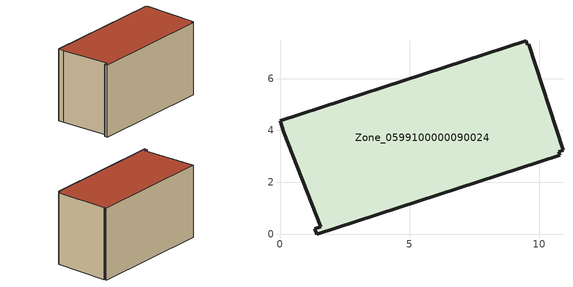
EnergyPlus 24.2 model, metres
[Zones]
Zone_0599100000090024
 floor ground (C_G): 1.35,0.21 1.57,0.28 0.15,3.93 0,4.38 9.51,7.45 9.55,7.32 9.6,7.33 10.92,3.23 10.76,3.18 10.8,3.04 1.42,0 z3.76
 wall outside (C_F): 0.15,3.93 1.57,0.28 1.35,0.21 1.42,0 10.8,3.04 10.76,3.18 10.92,3.23 9.6,7.33 9.55,7.32 9.51,7.45 0,4.38 0.15,3.93 z3.76:9.54
 roof outside (C_R): 1.57,0.28 1.35,0.21 1.42,0 10.8,3.04 10.76,3.18 10.92,3.23 9.6,7.33 9.55,7.32 9.51,7.45 0,4.38 0.15,3.93 z9.54
[BUILDING]
Pand.0599100000090024: North Axis=0; Terrain=City; Loads Convergence Tolerance Value=0.04; Temperature Convergence Tolerance Value=0.4; Solar Distribution=FullExterior; Maximum Number of Warmup Days=25; Minimum Number of Warmup Days=1
[Site:Location]
Rotterdam.The.Hague.AP_ZH_NLD Design_Conditions: Latitude=51.96; Longitude=4.45; Time Zone=1; Elevation=-4.5
[SITE:GROUNDTEMPERATURE:BUILDINGSURFACE]
18, 18, 18, 18, 18, 18, 18, 18, 18, 18, 18, 18
[MATERIAL] Thermal Absorptance=0.9; Solar Absorptance=0.7; Visible Absorptance=0.7
Name | Roughness | Thickness | Conductivity | Density | Specific Heat
G.TI.1946-1964 | MediumSmooth | 0.15 | 1 | 540 | 1210
F.TI.1946-1964 | Rough | 0.3 | 0.857143 | 1920 | 840
R.TI.1946-1964 | MediumRough | 0.2 | 0.277778 | 1500 | 1000
[CONSTRUCTION]
C_G: G.TI.1946-1964
C_F: F.TI.1946-1964
C_R: R.TI.1946-1964
[ZONE]
Zone_0599100000090024: Type=1; Multiplier=1; Ceiling Height=Autocalculate; Volume=Autocalculate; Floor Area=autocalculate; Part of Total Floor Area=Yes
[ZONEINFILTRATION:DESIGNFLOWRATE]
Infil_Zone_0599100000090024: Zone or ZoneList or Space or SpaceList=Zone_0599100000090024; Schedule=AlwaysOn; Design Flow Rate Calculation Method=Flow/Area; Flow Rate per Floor Area=0.003; Constant Term Coefficient=1; Temperature Term Coefficient=0; Velocity Term Coefficient=0; Velocity Squared Term Coefficient=0
[HVACTEMPLATE:ZONE:IDEALLOADSAIRSYSTEM]
Zone_0599100000090024: Maximum Heating Supply Air Temperature=50; Minimum Cooling Supply Air Temperature=13; Maximum Heating Supply Air Humidity Ratio=0.0156; Minimum Cooling Supply Air Humidity Ratio=0.0077; Heating Limit=NoLimit; Cooling Limit=NoLimit; Dehumidification Control Type=ConstantSensibleHeatRatio; Cooling Sensible Heat Ratio=0.7; Dehumidification Setpoint=60; Humidification Control Type=None; Humidification Setpoint=30; Outdoor Air Method=None; Outdoor Air Flow Rate per Person=0.00944; Outdoor Air Flow Rate per Zone Floor Area=0; Outdoor Air Flow Rate per Zone=0; Demand Controlled Ventilation Type=None; Outdoor Air Economizer Type=NoEconomizer; Heat Recovery Type=None; Sensible Heat Recovery Effectiveness=0.7; Latent Heat Recovery Effectiveness=0.65
[ZONECONTROL:THERMOSTAT]
ThermostatControl_Zone_0599100000090024: Zone or ZoneList=Zone_0599100000090024; Control Type Schedule=DualSetpointControlType; Control 1=Thermostat_Zone_0599100000090024; Temperature Difference Between Cutout And Setpoint=0
[THERMOSTATSETPOINT:DUALSETPOINT]
Thermostat_Zone_0599100000090024: Heating Setpoint Temperature Schedule=HeatingSetpoint_Zone_0599100000090024; Cooling Setpoint Temperature Schedule=CoolingSetpoint_Zone_0599100000090024
[SCHEDULE:COMPACT]
HeatingSetpoint_Zone_0599100000090024: Through: 12/31, For: AllDays, Until: 24:00, 21
CoolingSetpoint_Zone_0599100000090024: Through: 12/31, For: AllDays, Until: 24:00, 24
DualSetpointControlType: Through: 12/31, For: AllDays, Until: 24:00, 4
AlwaysOn: Through: 12/31, For: AllDays, Until: 24:00, 1
